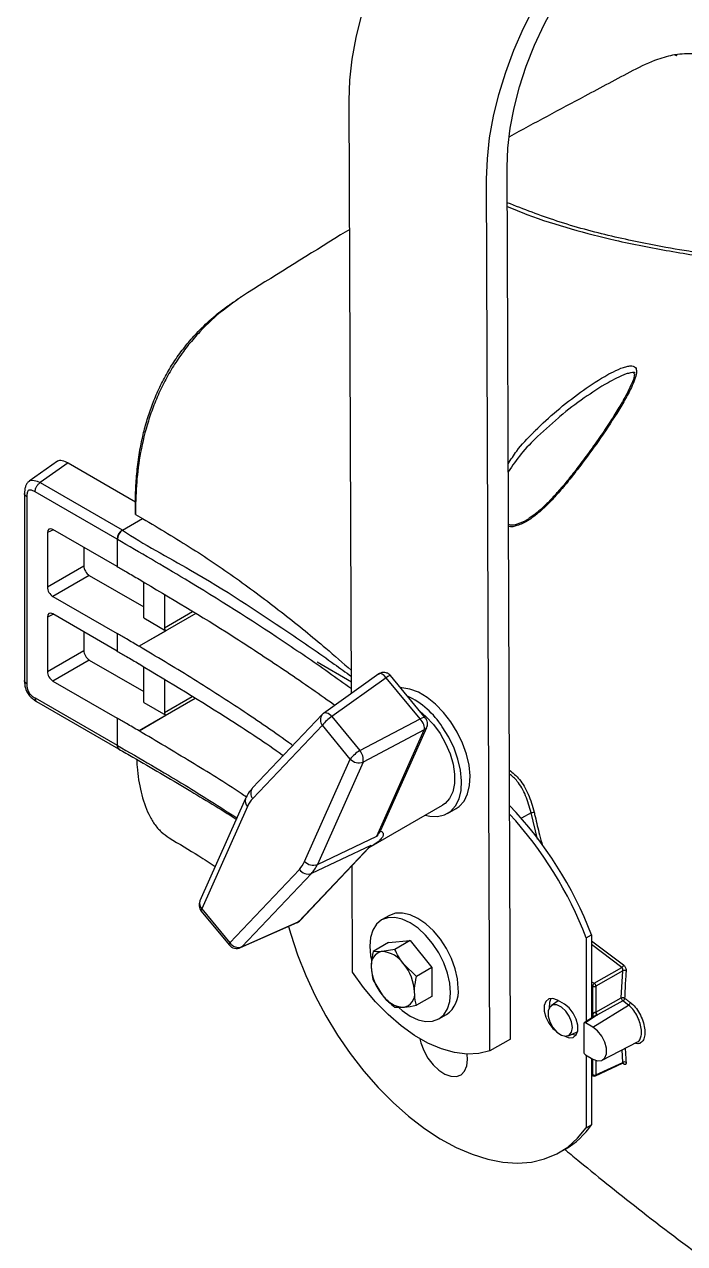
# Model space of a CAD drawing. Header units: inches. Extents: x 1.2 to 44.8, y 1.3 to 32.8.
# Drawn here: x 8.53 to 11.78, y 21.4 to 27.4 of the extents above; entities that cross this region are included whole.
import ezdxf

# ---------------------------------------------------------------- set-up
doc = ezdxf.new("R2010")
doc.units = ezdxf.units.IN
doc.header["$MEASUREMENT"] = 0
doc.layers.add('OBJECT', color=7, linetype='Continuous')

msp = doc.modelspace()

# ---------------------------------------------------------------- linework, layer by layer
at = {"layer": 'OBJECT'}
for p, q in [((11.7256, 27.2536), (11.7289, 27.2554)), ((11.7289, 27.2554), (11.737, 27.2507)), ((11.737, 27.2507), (11.7384, 27.2499)), ((10.1364, 24.1089), (10.1255, 27.0297)), ((10.9192, 22.407), (10.9032, 26.7009)), ((10.818, 22.3485), (10.802, 26.6425)), ((11.1552, 25.466), (11.0529, 25.3748)), ((8.6897, 25.2536), (8.5491, 25.1545)), ((8.7414, 25.2445), (8.6042, 25.1477)), ((8.7414, 25.2445), (9.0732, 25.053)), ((8.9824, 24.8686), (8.5785, 25.1017)), ((8.6042, 25.1477), (9.008, 24.9146)), ((8.5268, 25.0947), (8.5268, 24.172)), ((8.538, 25.0783), (8.538, 24.1572)), ((9.0731, 25.0108), (9.0729, 25.0421)), ((9.0729, 25.0239), (9.0729, 25.0421)), ((9.0731, 24.9909), (9.1081, 24.9708)), ((9.0094, 24.9138), (9.1081, 24.9708)), ((8.6691, 24.9154), (8.6391, 24.9016)), ((8.6391, 24.9016), (8.6391, 24.6337)), ((8.9824, 24.7346), (8.6661, 24.9172)), ((8.9824, 24.8686), (8.9824, 24.7346)), ((8.9838, 24.8678), (8.9824, 24.8686)), ((9.008, 24.9146), (9.0094, 24.9138)), ((8.8185, 24.8292), (8.8185, 24.7373)), ((8.6391, 24.6337), (8.8185, 24.7373)), ((8.8455, 24.6905), (8.6661, 24.5869)), ((8.8455, 24.6905), (9.1136, 24.5357)), ((9.0905, 24.6718), (9.0907, 24.6717)), ((9.1136, 24.4814), (9.1136, 24.6578)), ((8.6661, 24.5869), (8.9824, 24.4043)), ((9.2154, 24.596), (9.2154, 24.4321)), ((8.9824, 24.3181), (8.6661, 24.5006)), ((9.3695, 24.5024), (9.0905, 24.3413)), ((9.2154, 24.4321), (9.3537, 24.512)), ((8.6691, 24.4989), (8.6391, 24.485)), ((8.6391, 24.485), (8.6391, 24.2172)), ((9.1136, 24.4814), (9.2233, 24.4182)), ((8.8185, 24.4127), (8.8185, 24.3207)), ((8.9824, 24.4043), (8.9824, 24.3181)), ((9.0903, 24.3414), (9.2233, 24.4182)), ((8.6391, 24.2172), (8.8185, 24.3207)), ((9.0905, 24.3413), (9.0903, 24.3414)), ((8.8455, 24.2739), (8.6661, 24.1704)), ((8.8455, 24.2739), (9.1136, 24.1192)), ((10.1362, 24.1654), (9.9677, 24.2626)), ((9.0903, 24.2552), (9.0905, 24.2551)), ((9.1136, 24.0649), (9.1136, 24.2409)), ((10.2711, 24.205), (9.9993, 24.0111)), ((8.6661, 24.1704), (8.9824, 23.9878)), ((9.2154, 24.1784), (9.2154, 24.0156)), ((10.3081, 24.1861), (10.0404, 23.9952)), ((10.4744, 23.9846), (10.3081, 24.1861)), ((10.5012, 23.9881), (10.3285, 24.1975)), ((8.5785, 24.0869), (8.9824, 23.8538)), ((9.3677, 24.0848), (9.0907, 23.9249)), ((9.2154, 24.0156), (9.352, 24.0945)), ((8.5858, 24.0698), (8.9903, 23.8363)), ((9.1136, 24.0649), (9.2233, 24.0016)), ((8.9824, 23.9878), (8.9824, 23.8538)), ((9.0905, 23.925), (9.2233, 24.0016)), ((9.9924, 24.0051), (9.6498, 23.6438)), ((10.0404, 23.9952), (10.1781, 23.8283)), ((10.1781, 23.8283), (10.4744, 23.9846)), ((9.0907, 23.9249), (9.0905, 23.925)), ((9.9933, 23.9526), (9.6507, 23.5914)), ((10.1309, 23.7858), (9.9933, 23.9526)), ((10.4946, 23.9298), (10.1936, 23.7711)), ((10.2607, 23.4055), (10.4944, 23.9292)), ((10.2892, 23.4532), (10.5075, 23.9421)), ((10.5103, 23.9504), (10.5105, 23.9514)), ((8.9824, 23.8538), (8.9838, 23.853)), ((8.99, 23.8361), (8.9914, 23.8354)), ((9.906, 23.282), (10.1309, 23.7858)), ((10.1936, 23.7711), (9.9687, 23.2673)), ((9.6151, 23.5912), (9.3902, 23.0873)), ((9.6249, 23.5521), (9.4, 23.0483)), ((10.2242, 23.3504), (10.5855, 23.559)), ((10.6095, 23.5176), (10.6517, 23.542)), ((11.0208, 23.5214), (10.973, 23.4943)), ((11.0523, 23.3919), (11.0208, 23.5214)), ((9.8752, 22.9852), (10.2312, 23.3606)), ((10.2312, 23.3606), (9.9393, 23.2225)), ((9.9687, 23.2673), (10.2607, 23.4055)), ((9.8835, 22.9912), (10.2241, 23.3503)), ((9.5377, 22.8815), (9.8803, 23.2427)), ((10.1415, 22.7357), (10.1395, 23.2611)), ((9.9393, 23.2225), (9.5967, 22.8612)), ((9.397, 23.0374), (9.5347, 22.8706)), ((9.4, 23.0483), (9.5377, 22.8815)), ((10.3231, 23.0154), (10.2852, 22.9935)), ((9.591, 22.8573), (9.8686, 22.9806)), ((9.5967, 22.8612), (9.8746, 22.9846)), ((10.3193, 22.8824), (10.2436, 22.8387)), ((10.3193, 22.8824), (10.4258, 22.892)), ((10.4258, 22.892), (10.3501, 22.8483)), ((10.4258, 22.892), (10.5324, 22.7594)), ((11.2929, 22.9058), (11.3189, 22.9208)), ((11.2929, 22.9058), (11.2929, 22.4942)), ((11.3189, 22.9208), (11.3189, 22.5114)), ((11.3189, 22.8911), (11.4764, 22.7722)), ((10.3501, 22.8483), (10.2873, 22.838)), ((11.4679, 22.7599), (11.3189, 22.8733)), ((10.4566, 22.7157), (10.3939, 22.7765)), ((10.5324, 22.7594), (10.4566, 22.7157)), ((10.5324, 22.7594), (10.5324, 22.6174)), ((11.3324, 22.6817), (11.4679, 22.7599)), ((11.4724, 22.7438), (11.3405, 22.6676)), ((11.4648, 22.6093), (11.4724, 22.7438)), ((10.2436, 22.6967), (10.2873, 22.6249)), ((11.3189, 22.6895), (11.3324, 22.6817)), ((11.3247, 22.6679), (11.3189, 22.6712)), ((11.3247, 22.5232), (11.3247, 22.6679)), ((11.3405, 22.6676), (11.3405, 22.5399)), ((10.5324, 22.6174), (10.4566, 22.5737)), ((11.1545, 22.5961), (11.1194, 22.5706)), ((11.1852, 22.5784), (11.1516, 22.5978)), ((11.3405, 22.5399), (11.4648, 22.6093)), ((11.4728, 22.5952), (11.3485, 22.5258)), ((11.5011, 22.5745), (11.4728, 22.5952)), ((10.3501, 22.5641), (10.3939, 22.5634)), ((10.5665, 22.5063), (10.6043, 22.5282)), ((11.3445, 22.524), (11.2883, 22.4868)), ((11.3245, 22.5151), (11.3245, 22.5208)), ((11.3249, 22.4657), (11.5011, 22.5745)), ((11.2802, 22.4821), (11.2802, 22.3438)), ((11.3277, 22.5172), (11.2823, 22.4872)), ((11.3249, 22.4657), (11.2883, 22.4868)), ((10.9192, 22.407), (10.818, 22.3485)), ((11.2045, 22.4232), (11.2446, 22.4409)), ((11.2446, 22.4409), (11.2511, 22.4449)), ((11.3717, 22.3032), (11.5452, 22.3936)), ((11.4725, 22.2923), (11.4688, 22.3538)), ((10.7083, 22.3068), (10.7064, 22.3326)), ((11.2883, 22.3297), (11.3249, 22.3086)), ((11.2929, 22.327), (11.2929, 21.9704)), ((11.3189, 22.312), (11.3189, 21.9854)), ((11.3247, 22.2316), (11.3247, 22.3087)), ((11.3376, 22.2258), (11.4718, 22.2878)), ((11.3405, 22.3017), (11.3405, 22.2313)), ((11.3405, 22.2313), (11.4725, 22.2923)), ((11.4764, 22.2847), (11.472, 22.2879)), ((11.3189, 22.2349), (11.3247, 22.2316)), ((11.3189, 22.231), (11.3271, 22.2263)), ((11.2929, 21.9704), (11.3189, 21.9854)), ((11.1633, 21.8499), (11.1893, 21.8649))]:
    msp.add_line(p, q, dxfattribs=at)
at = {"layer": 'OBJECT', "flags": 128}
for points in [[(10.1255, 27.0297), (10.129, 27.1294), (10.1403, 27.2328), (10.1593, 27.339), (10.1857, 27.447), (10.2195, 27.5559), (10.2602, 27.6649), (10.3075, 27.7729), (10.3611, 27.8791), (10.4205, 27.9825), (10.4852, 28.0823), (10.5545, 28.1777), (10.628, 28.2677), (10.705, 28.3517), (10.7849, 28.4288), (10.8669, 28.4986), (10.9504, 28.5603), (11.0346, 28.6134)], [(10.802, 26.6425), (10.8056, 26.7422), (10.8169, 26.8456), (10.8358, 26.9518), (10.8623, 27.0598), (10.896, 27.1687), (10.9367, 27.2777), (10.9841, 27.3857), (11.0377, 27.4919), (11.0971, 27.5954), (11.1617, 27.6952), (11.2311, 27.7905), (11.3046, 27.8805), (11.3816, 27.9645), (11.4614, 28.0416), (11.5435, 28.1114), (11.6269, 28.1731), (11.7112, 28.2262)], [(10.9032, 26.7009), (10.9068, 26.7953), (10.9182, 26.8932), (10.9372, 26.9938), (10.9637, 27.0961), (10.9975, 27.1991), (11.0381, 27.3019), (11.0853, 27.4033), (11.1386, 27.5025), (11.1974, 27.5985), (11.2611, 27.6904), (11.3293, 27.7772), (11.4012, 27.8582), (11.4761, 27.9326), (11.5533, 27.9996), (11.632, 28.0586), (11.7116, 28.1091)], [(8.5516, 25.1553), (8.5547, 25.158), (8.568, 25.1604), (8.5888, 25.1553), (8.6042, 25.1477), (8.6042, 25.1477)], [(9.0731, 24.9909), (9.073, 24.9991), (9.073, 25.0074), (9.0729, 25.0239)], [(9.0731, 25.0108), (9.0731, 25.0009), (9.0731, 24.9909)], [(10.6262, 23.969), (10.59, 24.0156), (10.5505, 24.0563), (10.5088, 24.0897), (10.4664, 24.115), (10.4245, 24.1311), (10.3846, 24.1376), (10.3778, 24.1377)], [(10.4751, 24.0198), (10.5032, 23.9958), (10.5398, 23.9566), (10.5726, 23.9117), (10.6004, 23.8628), (10.6221, 23.8117), (10.6369, 23.7605), (10.6442, 23.7112), (10.6438, 23.6655), (10.6356, 23.6253), (10.6199, 23.5921)], [(10.0404, 23.9952), (10.0344, 24.001), (10.0283, 24.0059), (10.022, 24.0097), (10.016, 24.0123), (10.0103, 24.0136), (10.0052, 24.0134), (10.0007, 24.012), (9.9993, 24.0111)], [(10.6517, 23.542), (10.6673, 23.5528), (10.6912, 23.5795), (10.7084, 23.6144), (10.7184, 23.6562), (10.7209, 23.7037), (10.7158, 23.7553), (10.7033, 23.8094), (10.6837, 23.8642), (10.6577, 23.918), (10.6262, 23.969)], [(10.4993, 23.5092), (10.5221, 23.5041), (10.5606, 23.5025), (10.5953, 23.5107), (10.625, 23.5284), (10.6489, 23.5552), (10.6662, 23.59), (10.6762, 23.6319), (10.6787, 23.6794), (10.6736, 23.731), (10.6611, 23.785), (10.6415, 23.8398), (10.6155, 23.8936), (10.5839, 23.9446)], [(10.6199, 23.5921), (10.5974, 23.5671), (10.5855, 23.559)], [(9.397, 23.0374), (9.3965, 23.0381), (9.3964, 23.0406), (9.3976, 23.0441), (9.4, 23.0483)], [(10.6247, 22.6351), (10.6209, 22.6821), (10.6096, 22.7317), (10.5912, 22.782), (10.5665, 22.8311), (10.5363, 22.8771), (10.5019, 22.9182), (10.4646, 22.9528), (10.4258, 22.9796), (10.387, 22.9976), (10.3497, 23.0061), (10.3153, 23.0047), (10.2852, 22.9935), (10.2604, 22.973), (10.2421, 22.9439), (10.2307, 22.9073), (10.2269, 22.8647), (10.2307, 22.8177), (10.235, 22.7954)], [(10.6626, 22.657), (10.6588, 22.704), (10.6475, 22.7536), (10.6291, 22.8039), (10.6043, 22.853), (10.5742, 22.899), (10.5398, 22.94), (10.5025, 22.9747), (10.4637, 23.0015), (10.4249, 23.0195), (10.3876, 23.0279), (10.3532, 23.0266), (10.3231, 23.0154)], [(9.8269, 22.9621), (9.8378, 22.9234), (9.8711, 22.8218), (9.9111, 22.7204), (9.9575, 22.6202), (10.0099, 22.522), (10.0677, 22.427), (10.1304, 22.3358), (10.1974, 22.2494), (10.2681, 22.1686), (10.3419, 22.0942), (10.4179, 22.0268), (10.4956, 21.9671), (10.5741, 21.9157), (10.6528, 21.873), (10.7309, 21.8394), (10.8077, 21.8152), (10.8824, 21.8008), (10.9544, 21.7962), (11.0229, 21.8014), (11.0873, 21.8164), (11.1471, 21.8411), (11.2016, 21.8752), (11.2503, 21.9184), (11.2929, 21.9704)], [(9.8805, 22.9883), (9.8796, 22.9875), (9.8746, 22.9846)], [(9.8835, 22.9912), (9.8811, 22.9889), (9.8752, 22.9852)], [(9.5347, 22.8706), (9.5342, 22.8713), (9.5341, 22.8738), (9.5353, 22.8772), (9.5377, 22.8815)], [(9.5967, 22.8612), (9.5923, 22.8579), (9.591, 22.8573)], [(10.818, 22.3485), (10.7639, 22.3353), (10.7055, 22.3326), (10.6436, 22.3404), (10.5793, 22.3586), (10.5134, 22.3869), (10.4471, 22.4249), (10.3811, 22.472), (10.3167, 22.5276), (10.2546, 22.5907), (10.1959, 22.6604), (10.1415, 22.7357)], [(10.3716, 22.5602), (10.387, 22.547), (10.4258, 22.5202), (10.4646, 22.5022), (10.5019, 22.4938), (10.5363, 22.4951), (10.5665, 22.5063), (10.5912, 22.5268), (10.6096, 22.5559), (10.6209, 22.5925), (10.6247, 22.6351)], [(11.1516, 22.5978), (11.1285, 22.6064), (11.1081, 22.6046), (11.093, 22.5925), (11.085, 22.5717), (11.085, 22.5445), (11.093, 22.5144), (11.1081, 22.4849), (11.1285, 22.4596), (11.139, 22.4502)], [(11.1186, 22.6069), (11.111, 22.5867), (11.1108, 22.5608)], [(11.1876, 22.4208), (11.2083, 22.4135), (11.2287, 22.4153), (11.2438, 22.4274), (11.2518, 22.4482), (11.2518, 22.4754), (11.2438, 22.5055), (11.2287, 22.535), (11.2083, 22.5603), (11.1852, 22.5784)], [(11.2249, 22.4636), (11.2208, 22.4911), (11.2092, 22.5196), (11.1915, 22.5452), (11.1702, 22.5645), (11.1481, 22.5749), (11.1283, 22.5749), (11.1134, 22.5646), (11.1053, 22.5454), (11.1053, 22.5198), (11.1134, 22.4913), (11.1283, 22.4638), (11.1481, 22.441), (11.1702, 22.4259), (11.1915, 22.4206), (11.2092, 22.4258), (11.2208, 22.4408), (11.2249, 22.4636)], [(11.3249, 22.3086), (11.3481, 22.2999), (11.3686, 22.3017), (11.3838, 22.3139), (11.3918, 22.3348), (11.3918, 22.3621), (11.3838, 22.3924), (11.3686, 22.4221), (11.3481, 22.4475), (11.3249, 22.4657)], [(10.4738, 22.4084), (10.4786, 22.3888), (10.4929, 22.3503), (10.5134, 22.3134), (10.5386, 22.2804), (10.567, 22.2533), (10.5967, 22.234), (10.6261, 22.2235), (10.6531, 22.2226), (10.6761, 22.2313), (10.6936, 22.249), (10.7046, 22.2747), (10.7083, 22.3068)], [(11.2232, 22.4314), (11.2343, 22.4285), (11.2442, 22.428)]]:
    msp.add_lwpolyline(points, dxfattribs=at)
at = {"layer": 'OBJECT'}
for centre, radius, start, end in [((9.0417, 24.8657), 0.0594, 124.52794, 177.20444), ((9.043, 24.865), 0.0593, 124.53496, 177.27272), ((10.2355, 23.7227), 0.4131, 32.49262, 64.69582), ((10.0241, 23.9794), 0.0408, 140.96962, 220.96245), ((10.0271, 23.9721), 0.0478, 125.50343, 136.51821), ((10.1282, 23.8506), 0.1692, 121.2862, 142.91243), ((10.4836, 23.9531), 0.0263, 294.27031, 335.12896), ((10.4783, 23.9585), 0.033, 299.77639, 345.80855), ((9.0008, 23.8515), 0.0185, 173.02155, 235.06729), ((9.0021, 23.8507), 0.0185, 172.98868, 235.20313), ((10.2659, 23.6837), 0.1692, 121.2862, 142.91243), ((10.173, 23.8245), 0.0572, 222.59699, 291.1188), ((10.1243, 23.783), 0.0704, 350.33294, 40.1494), ((9.6815, 23.6181), 0.0408, 140.96962, 220.96245), ((9.649, 23.579), 0.036, 160.16036, 228.15881), ((9.5205, 22.2265), 1.9277, 21.1095, 43.66721), ((9.4882, 22.2081), 1.9349, 21.13651, 42.48282), ((10.9455, 23.8787), 0.3651, 281.88942, 284.33654), ((9.9225, 23.2696), 0.0501, 212.51023, 289.61828), ((9.9481, 23.3207), 0.0572, 222.59699, 291.1188), ((9.4339, 23.0678), 0.0478, 155.94447, 219.53072), ((9.4241, 23.0751), 0.036, 160.19136, 228.15693), ((9.5799, 22.9084), 0.0501, 212.51023, 289.61828), ((9.5715, 22.901), 0.0478, 219.53072, 293.94621), ((10.2994, 22.7729), 0.0663, 100.54678, 189.25188), ((10.2791, 22.7007), 0.1375, 33.43491, 86.57046), ((10.4651, 22.7729), 0.2313, 182.63929, 219.77207), ((10.2161, 22.6286), 0.2313, 2.63929, 39.77207), ((11.46, 22.7744), 0.0165, 298.3251, 352.27197), ((11.4791, 22.7261), 0.0189, 58.12189, 110.53621), ((10.3817, 22.6285), 0.0663, 280.54678, 9.25188), ((10.5248, 22.6417), 0.1387, 305.01333, 6.29885), ((11.3424, 22.667), 0.0178, 124.46664, 177.26576), ((11.3328, 22.6837), 0.0178, 242.73836, 295.52952), ((11.3211, 22.6658), 0.0195, 5.44584, 54.55416), ((10.4021, 22.7007), 0.1375, 213.43491, 266.57046), ((11.4721, 22.5928), 0.018, 58.33576, 113.69877), ((11.4839, 22.6107), 0.0192, 184.36387, 234.45627), ((11.4653, 22.6096), 0.0163, 297.55726, 354.74974), ((11.4935, 22.589), 0.0164, 297.73424, 354.78088), ((11.3223, 22.5157), 0.00567, 4.68493, 66.22029), ((11.3212, 22.5174), 0.00675, 356.83948, 59.02832), ((11.3637, 22.5403), 0.0252, 183.19831, 220.50874), ((11.3596, 22.5413), 0.0192, 184.36387, 234.45627), ((11.4808, 22.2785), 0.0161, 59.0271, 121.1496), ((11.4707, 22.2844), 0.00578, 2.70388, 53.11797), ((11.3328, 22.2474), 0.0178, 242.73836, 295.52952), ((11.3303, 22.231), 0.00569, 173.88802, 234.7998), ((11.3328, 22.2363), 0.0115, 240.00269, 294.8105), ((11.3347, 22.2308), 0.00577, 299.96214, 4.97746), ((10.9851, 22.2145), 0.4048, 300.28524, 325.52993)]:
    msp.add_arc(centre, radius, start, end, dxfattribs=at)
for centre, major_axis, ratio, start_param, end_param in [((8.6662, 24.8858), (-0.0192, 0.0332), 0.575802, 5.499237, 7.067295), ((8.8456, 24.7217), (-0.0191, 0.0331), 0.578965, 0.786849, 2.354907), ((8.6662, 24.6181), (-0.0191, 0.0331), 0.578965, 0.786849, 2.354907), ((8.6662, 24.4693), (-0.0192, 0.0332), 0.575802, 5.499237, 7.067295), ((9.2235, 24.4274), (-0.00574, 0.00994), 0.578965, 0.786849, 2.330416), ((8.8456, 24.3052), (-0.0191, 0.0331), 0.578965, 0.786849, 2.354907), ((8.6662, 24.2016), (-0.0191, 0.0331), 0.578965, 0.786849, 2.354907), ((10.2948, 24.1631), (-0.0223, 0.0427), 0.487305, 0.067912, 0.181936), ((10.2948, 24.1631), (-0.0223, 0.0427), 0.487305, 5.013182, 6.351098), ((10.2948, 24.1631), (0.0336, 0.0345), 0.16158, 6.265605, 7.288881), ((9.2235, 24.0109), (-0.00574, 0.00994), 0.578965, 0.786849, 2.330416), ((10.4611, 23.9616), (0.0404, 0.0262), 0.289085, 0.034268, 1.05672), ((10.4611, 23.9616), (-0.0284, 0.039), 0.517161, 3.486378, 4.938317), ((10.4901, 23.9271), (0.00438, 0.00371), 0.357949, 5.644044, 5.850167), ((9.8445, 23.3213), (-0.1681, 0.2905), 0.576178, 0.168569, 0.394907), ((9.6865, 23.5128), (-0.1681, 0.2905), 0.576178, 3.310162, 3.536499), ((9.7203, 23.5324), (-0.1885, 0.3338), 0.57445, 3.316383, 3.542721), ((9.8451, 23.0225), (-0.0264, 0.0403), 0.652617, 3.034932, 3.265547), ((9.8708, 22.9831), (0.00488, 0.0031), 0.176678, 5.464342, 5.670466), ((11.3408, 22.5114), (-0.0115, 0.0199), 0.576679, 0.655497, 0.78487), ((11.3328, 22.5448), (0.0115, 0.0007), 0.615996, 5.193262, 5.405355), ((11.3331, 22.5356), (0.023, 0.0007), 0.597073, 5.214622, 5.426715), ((11.2883, 22.4774), (-0.00575, 0.00996), 0.576679, 5.498477, 7.068056), ((11.2883, 22.3391), (-0.00574, 0.00994), 0.578085, 0.786089, 2.355667)]:
    msp.add_ellipse(centre, major_axis=major_axis, ratio=ratio, start_param=start_param, end_param=end_param, dxfattribs=at)
for points, knots in [([(11.7286, 27.2546), (11.7006, 27.248), (11.6332, 27.2323), (11.5234, 27.1784), (11.4037, 27.1136), (11.2009, 27.0061), (11.0381, 26.918), (10.9146, 26.8511)], [0, 0, 0, 0, 0.106881, 0.256525, 0.40107, 0.545619, 1, 1, 1, 1]), ([(11.9119, 27.2286), (11.9078, 27.2318), (11.8826, 27.251), (11.8214, 27.2634), (11.7606, 27.2577), (11.7295, 27.2547)], [0, 0, 0, 0, 0.087771, 0.533088, 1, 1, 1, 1]), ([(13.8409, 25.773), (13.7249, 25.8235), (13.4842, 25.9283), (13.1244, 26.0453), (12.76, 26.1373), (12.4011, 26.1992), (12.0439, 26.2489), (11.7176, 26.2973), (11.4189, 26.3581), (11.1588, 26.427), (10.9853, 26.4942), (10.9039, 26.5258)], [0, 0, 0, 0, 0.114686, 0.237895, 0.360985, 0.485949, 0.610972, 0.735981, 0.827527, 0.919039, 1, 1, 1, 1]), ([(10.904, 26.5075), (10.9362, 26.4943), (11.0422, 26.4505), (11.2194, 26.3955), (11.454, 26.3345), (11.7035, 26.2864), (11.9685, 26.2462), (12.2324, 26.2099), (12.4976, 26.1688), (12.7652, 26.1179), (13.0361, 26.0527), (13.3107, 25.9683), (13.573, 25.8727), (13.7445, 25.7961), (13.8226, 25.7612)], [0, 0, 0, 0, 0.032121, 0.105738, 0.179369, 0.272284, 0.365247, 0.458214, 0.55111, 0.644013, 0.736863, 0.829612, 0.922425, 1, 1, 1, 1]), ([(10.1279, 26.3947), (10.113, 26.3856), (9.9449, 26.282), (9.7775, 26.1775), (9.6248, 26.0821)], [0, 0, 0, 0, 0.088181, 1, 1, 1, 1]), ([(9.6248, 26.0821), (9.5849, 26.0555), (9.5047, 26.0018), (9.4072, 25.9117), (9.3341, 25.8278), (9.283, 25.7588), (9.2369, 25.6851), (9.1967, 25.6082), (9.163, 25.5296), (9.1265, 25.4248), (9.0958, 25.2965), (9.0763, 25.1491), (9.0742, 25.0569), (9.0731, 25.0108)], [0, 0, 0, 0, 0.124274, 0.250045, 0.313348, 0.377227, 0.440503, 0.50388, 0.567499, 0.630307, 0.755197, 0.877835, 1, 1, 1, 1]), ([(9.5939, 26.0622), (9.5897, 26.0596), (9.5814, 26.0544), (9.5731, 26.0492), (9.569, 26.0466)], [0, 0, 0, 0, 0.499992, 1, 1, 1, 1]), ([(9.0729, 25.0421), (9.0733, 25.0721), (9.0742, 25.1319), (9.0822, 25.2248), (9.0951, 25.3122), (9.1125, 25.3935), (9.1331, 25.468), (9.1593, 25.5429), (9.1913, 25.6172), (9.2292, 25.6896), (9.2727, 25.759), (9.3211, 25.8238), (9.3787, 25.8898), (9.4461, 25.9544), (9.512, 26.0081), (9.5535, 26.0354), (9.5691, 26.0456)], [0, 0, 0, 0, 0.086407, 0.172087, 0.257517, 0.322345, 0.387133, 0.451669, 0.516666, 0.581152, 0.645427, 0.710442, 0.775143, 0.860305, 0.947758, 1, 1, 1, 1]), ([(11.0324, 25.3946), (11.0355, 25.3977), (11.0722, 25.4346), (11.1469, 25.5029), (11.2603, 25.5923), (11.3549, 25.6558), (11.4275, 25.6953), (11.4665, 25.7127), (11.4978, 25.7214), (11.5173, 25.7231), (11.5314, 25.7186), (11.5402, 25.7074), (11.5411, 25.6856), (11.5319, 25.654), (11.5121, 25.6089), (11.4823, 25.5538), (11.4294, 25.4662), (11.3587, 25.3593), (11.2809, 25.2531), (11.2185, 25.1728), (11.1698, 25.1132), (11.1186, 25.0559), (11.0646, 25.0034), (11.0079, 24.9593), (10.9557, 24.9358), (10.9222, 24.9275), (10.9103, 24.9313), (10.9098, 24.9315)], [0, 0, 0, 0, 0.007542, 0.089563, 0.172197, 0.250566, 0.276802, 0.306165, 0.318461, 0.330881, 0.341813, 0.353901, 0.374667, 0.40575, 0.437633, 0.488306, 0.539409, 0.643726, 0.729289, 0.772856, 0.816812, 0.856642, 0.897337, 0.938084, 0.972079, 0.998979, 1, 1, 1, 1]), ([(11.5249, 25.6873), (11.5256, 25.6871), (11.5277, 25.6866), (11.5264, 25.6871), (11.5294, 25.6841), (11.5303, 25.679), (11.5286, 25.6646), (11.5201, 25.6427), (11.5059, 25.6117), (11.4849, 25.5699), (11.4526, 25.5146), (11.4103, 25.4468), (11.3588, 25.3696), (11.3028, 25.2915), (11.2496, 25.2198), (11.2007, 25.1577), (11.1543, 25.103), (11.1109, 25.0557), (11.0706, 25.0168), (11.0376, 24.989), (11.0176, 24.9764), (11.0105, 24.9719)], [0, 0, 0, 0, 0.005043, 0.01461, 0.031952, 0.050562, 0.080971, 0.112806, 0.15393, 0.214985, 0.291837, 0.380864, 0.48576, 0.591392, 0.678153, 0.753006, 0.820537, 0.880787, 0.931248, 0.975585, 1, 1, 1, 1]), ([(11.5333, 25.6882), (11.5326, 25.6885), (11.5311, 25.6892), (11.5246, 25.6898), (11.5174, 25.6894), (11.5044, 25.687), (11.48, 25.68), (11.4427, 25.6631), (11.372, 25.6249), (11.2783, 25.5623), (11.1974, 25.5037), (11.1579, 25.4684), (11.1552, 25.466)], [0, 0, 0, 0, 0.0086592, 0.0171644, 0.0555245, 0.0627843, 0.1090306, 0.2223043, 0.3249489, 0.6340676, 0.9748657, 1, 1, 1, 1]), ([(10.9087, 25.2403), (10.922, 25.2615), (10.9569, 25.3172), (11.0035, 25.365), (11.0324, 25.3946)], [0, 0, 0, 0, 0.380451, 1, 1, 1, 1]), ([(11.0529, 25.3748), (11.0247, 25.3469), (10.9705, 25.2932), (10.9288, 25.2309), (10.9088, 25.201)], [0, 0, 0, 0, 0.520213, 1, 1, 1, 1]), ([(8.6891, 25.2527), (8.6896, 25.2533), (8.6926, 25.2561), (8.7003, 25.2578), (8.7169, 25.2571), (8.7313, 25.2497), (8.7414, 25.2445)], [0, 0, 0, 0, 0.047136, 0.257013, 0.479422, 1, 1, 1, 1]), ([(8.5516, 25.1553), (8.5498, 25.1543), (8.5433, 25.1507), (8.5362, 25.1401), (8.53, 25.1255), (8.5271, 25.11), (8.527, 25.0994), (8.527, 25.0943)], [0, 0, 0, 0, 0.083124, 0.301489, 0.509562, 0.764463, 1, 1, 1, 1]), ([(8.5785, 25.1017), (8.5747, 25.1038), (8.5664, 25.1083), (8.5557, 25.1116), (8.5474, 25.1106), (8.5425, 25.1058), (8.5386, 25.0954), (8.5382, 25.0851), (8.538, 25.0783)], [0, 0, 0, 0, 0.172101, 0.372363, 0.483949, 0.595481, 0.733863, 1, 1, 1, 1]), ([(8.538, 25.0783), (8.535, 25.0805), (8.5292, 25.0849), (8.526, 25.0909), (8.5269, 25.094), (8.527, 25.0942)], [0, 0, 0, 0, 0.474568, 0.949135, 1, 1, 1, 1]), ([(9.1081, 24.9708), (9.1906, 24.9217), (9.3557, 24.8234), (9.5866, 24.6659), (9.8048, 24.5019), (9.9867, 24.3536), (10.0943, 24.2595), (10.1359, 24.2231)], [0, 0, 0, 0, 0.215974, 0.431947, 0.647909, 0.863849, 1, 1, 1, 1]), ([(10.9098, 24.9423), (10.9122, 24.9414), (10.9251, 24.9367), (10.9586, 24.9449), (10.9909, 24.9573), (11.0085, 24.9704), (11.0104, 24.9719)], [0, 0, 0, 0, 0.085817, 0.460088, 0.939255, 1, 1, 1, 1]), ([(10.1363, 24.1312), (10.099, 24.1581), (9.9878, 24.2383), (9.7204, 24.4213), (9.3741, 24.6408), (9.0957, 24.8027), (8.9838, 24.8678)], [0, 0, 0, 0, 0.103901, 0.310102, 0.722712, 1, 1, 1, 1]), ([(9.0094, 24.9138), (9.0094, 24.9138), (9.1118, 24.8429), (9.4076, 24.6902), (9.7465, 24.4647), (10.0062, 24.2876), (10.1082, 24.2135), (10.136, 24.1933)], [0, 0, 0, 0, 0.000001, 0.284627, 0.708534, 0.92035, 1, 1, 1, 1]), ([(8.9824, 24.7346), (8.9978, 24.7257), (9.034, 24.7048), (9.0699, 24.6838), (9.0905, 24.6718)], [0, 0, 0, 0, 0.427493, 1, 1, 1, 1]), ([(9.0907, 24.6717), (9.2449, 24.5801), (9.4889, 24.4352), (9.8028, 24.2276), (9.971, 24.1127), (10.0525, 24.0526), (10.055, 24.0508)], [0, 0, 0, 0, 0.458067, 0.724661, 0.991514, 1, 1, 1, 1]), ([(9.0903, 24.3414), (9.0698, 24.3535), (9.0339, 24.3745), (8.9978, 24.3954), (8.9824, 24.4043)], [0, 0, 0, 0, 0.5724755, 1, 1, 1, 1]), ([(9.8475, 23.8522), (9.8453, 23.8539), (9.7632, 23.9146), (9.5969, 24.0272), (9.3468, 24.1888), (9.176, 24.2905), (9.0905, 24.3413)], [0, 0, 0, 0, 0.009294, 0.351012, 0.675354, 1, 1, 1, 1]), ([(8.9824, 24.3181), (8.9978, 24.3091), (9.0339, 24.2883), (9.0698, 24.2673), (9.0903, 24.2552)], [0, 0, 0, 0, 0.427525, 1, 1, 1, 1]), ([(9.0905, 24.2551), (9.2435, 24.1629), (9.4857, 24.017), (9.7173, 23.8638), (9.7995, 23.8049), (9.8013, 23.8036)], [0, 0, 0, 0, 0.626549, 0.991674, 1, 1, 1, 1]), ([(10.328, 24.197), (10.3259, 24.1996), (10.3206, 24.2061), (10.308, 24.2119), (10.2931, 24.2137), (10.2798, 24.2103), (10.2718, 24.2061), (10.2689, 24.2032), (10.2686, 24.2029)], [0, 0, 0, 0, 0.149364, 0.374094, 0.603524, 0.812605, 0.98427, 1, 1, 1, 1]), ([(8.538, 24.1572), (8.535, 24.1593), (8.5292, 24.1637), (8.526, 24.1696), (8.5269, 24.1726), (8.5269, 24.1728)], [0, 0, 0, 0, 0.483489, 0.966978, 1, 1, 1, 1]), ([(8.527, 24.1723), (8.5272, 24.1654), (8.5274, 24.1516), (8.5324, 24.1285), (8.5431, 24.1062), (8.5589, 24.0887), (8.5739, 24.0768), (8.5827, 24.0718), (8.586, 24.0699)], [0, 0, 0, 0, 0.178991, 0.359553, 0.54747, 0.727352, 0.895971, 1, 1, 1, 1]), ([(8.538, 24.1572), (8.5381, 24.1526), (8.5384, 24.1429), (8.5409, 24.1291), (8.5458, 24.1167), (8.5524, 24.1072), (8.5635, 24.0964), (8.5725, 24.0907), (8.5785, 24.0869)], [0, 0, 0, 0, 0.172101, 0.372363, 0.483949, 0.595481, 0.733863, 1, 1, 1, 1]), ([(8.5785, 24.0869), (8.5789, 24.0833), (8.5798, 24.076), (8.5833, 24.0703), (8.5863, 24.0696), (8.5865, 24.0696)], [0, 0, 0, 0, 0.483439, 0.966879, 1, 1, 1, 1]), ([(9.0905, 23.925), (9.0699, 23.937), (9.034, 23.958), (8.9978, 23.9789), (8.9824, 23.9878)], [0, 0, 0, 0, 0.572507, 1, 1, 1, 1]), ([(10.5104, 23.9511), (10.511, 23.9564), (10.5119, 23.9661), (10.5078, 23.979), (10.5031, 23.9853), (10.5011, 23.988)], [0, 0, 0, 0, 0.399394, 0.742025, 1, 1, 1, 1]), ([(9.6193, 23.5988), (9.6109, 23.6045), (9.5227, 23.664), (9.3466, 23.7729), (9.176, 23.8742), (9.0907, 23.9249)], [0, 0, 0, 0, 0.049985, 0.524828, 1, 1, 1, 1]), ([(8.9838, 23.853), (9.0961, 23.7883), (9.2978, 23.6721), (9.4883, 23.5501), (9.5726, 23.4961)], [0, 0, 0, 0, 0.557089, 1, 1, 1, 1]), ([(8.9914, 23.8354), (9.0145, 23.8221), (9.1285, 23.7565), (9.322, 23.6421), (9.492, 23.5397), (9.5705, 23.4893), (9.5715, 23.4887)], [0, 0, 0, 0, 0.1169257, 0.5769732, 0.9947806, 1, 1, 1, 1]), ([(9.0794, 23.7845), (9.0798, 23.7723), (9.0818, 23.7152), (9.0983, 23.6214), (9.1285, 23.5281), (9.165, 23.466), (9.1982, 23.426), (9.2256, 23.4073), (9.2392, 23.398)], [0, 0, 0, 0, 0.0707808, 0.3332209, 0.5974477, 0.7315642, 0.8668229, 1, 1, 1, 1]), ([(10.9143, 23.7319), (10.9312, 23.7181), (10.9664, 23.6895), (11.01, 23.6149), (11.0273, 23.5549), (11.0359, 23.5249)], [0, 0, 0, 0, 0.318059, 0.659171, 1, 1, 1, 1]), ([(11.0208, 23.5214), (11.0127, 23.5502), (10.9967, 23.6078), (10.9581, 23.6764), (10.9276, 23.702), (10.9144, 23.7131)], [0, 0, 0, 0, 0.360748, 0.721544, 1, 1, 1, 1]), ([(9.6498, 23.6438), (9.6463, 23.6399), (9.6342, 23.6263), (9.623, 23.6082), (9.6162, 23.5935), (9.6151, 23.5912)], [0, 0, 0, 0, 0.251746, 0.878159, 1, 1, 1, 1]), ([(11.0359, 23.5249), (11.0377, 23.5175), (11.0463, 23.4802), (11.0587, 23.4248), (11.0719, 23.3775), (11.0768, 23.3596)], [0, 0, 0, 0, 0.134823, 0.674127, 1, 1, 1, 1]), ([(10.2788, 23.4336), (10.2831, 23.431), (10.2898, 23.4269), (10.2939, 23.4172), (10.2923, 23.4059), (10.282, 23.3919), (10.2612, 23.3732), (10.2405, 23.3599), (10.225, 23.3509), (10.2242, 23.3504)], [0, 0, 0, 0, 0.1904569, 0.2931936, 0.4466012, 0.600717, 0.7079219, 0.9855305, 1, 1, 1, 1]), ([(10.2788, 23.4336), (10.273, 23.4242), (10.2672, 23.4146), (10.2608, 23.4057), (10.2607, 23.4055)], [0, 0, 0, 0, 0.982724, 1, 1, 1, 1]), ([(10.2878, 23.4536), (10.2865, 23.4493), (10.2845, 23.4424), (10.2803, 23.436), (10.2788, 23.4336)], [0, 0, 0, 0, 0.632483, 1, 1, 1, 1]), ([(9.239, 23.3976), (9.288, 23.3685), (9.3648, 23.3229), (9.4391, 23.2744), (9.4659, 23.2569)], [0, 0, 0, 0, 0.639139, 1, 1, 1, 1]), ([(10.2312, 23.3606), (10.2312, 23.3606), (10.2292, 23.3567), (10.2267, 23.3535), (10.2242, 23.3504)], [0, 0, 0, 0, 0.0172764, 1, 1, 1, 1]), ([(9.8682, 22.9808), (9.8692, 22.9812), (9.8739, 22.9825), (9.8776, 22.9858), (9.8805, 22.9882)], [0, 0, 0, 0, 0.2267697, 1, 1, 1, 1]), ([(9.8805, 22.9882), (9.8807, 22.9885), (9.8818, 22.9894), (9.8828, 22.9904), (9.8835, 22.9912)], [0, 0, 0, 0, 0.22275, 1, 1, 1, 1]), ([(10.2436, 22.8387), (10.2396, 22.8182), (10.2346, 22.7919), (10.2341, 22.7676), (10.234, 22.7622)], [0, 0, 0, 0, 0.778131, 1, 1, 1, 1]), ([(10.2873, 22.838), (10.2861, 22.8379), (10.2682, 22.8364), (10.2554, 22.8376), (10.2436, 22.8387)], [0, 0, 0, 0, 0.0702006, 1, 1, 1, 1]), ([(10.3939, 22.7765), (10.3926, 22.7781), (10.3747, 22.8005), (10.362, 22.8253), (10.3501, 22.8483)], [0, 0, 0, 0, 0.070201, 1, 1, 1, 1]), ([(10.234, 22.7622), (10.2353, 22.7436), (10.2368, 22.7205), (10.2424, 22.7006), (10.2436, 22.6967)], [0, 0, 0, 0, 0.801725, 1, 1, 1, 1]), ([(11.4724, 22.7438), (11.4725, 22.7446), (11.4728, 22.7466), (11.4726, 22.7503), (11.4717, 22.7542), (11.47, 22.7577), (11.4686, 22.7592), (11.4679, 22.7599)], [0, 0, 0, 0, 0.14066, 0.360228, 0.576951, 0.789702, 1, 1, 1, 1]), ([(11.4764, 22.7722), (11.478, 22.7708), (11.4812, 22.768), (11.4851, 22.7615), (11.488, 22.7542), (11.4892, 22.7474), (11.4891, 22.7436), (11.4891, 22.7422)], [0, 0, 0, 0, 0.213821, 0.427447, 0.642845, 0.860277, 1, 1, 1, 1]), ([(10.4471, 22.6392), (10.4472, 22.6446), (10.4477, 22.6689), (10.4527, 22.6952), (10.4566, 22.7157)], [0, 0, 0, 0, 0.221869, 1, 1, 1, 1]), ([(11.4891, 22.7422), (11.4886, 22.7357), (11.4861, 22.7033), (11.4834, 22.6585), (11.482, 22.6206), (11.4815, 22.6081)], [0, 0, 0, 0, 0.143822, 0.719167, 1, 1, 1, 1]), ([(10.4566, 22.5737), (10.4555, 22.5776), (10.4499, 22.5975), (10.4484, 22.6206), (10.4471, 22.6392)], [0, 0, 0, 0, 0.198275, 1, 1, 1, 1]), ([(10.2873, 22.6249), (10.2886, 22.6233), (10.3067, 22.601), (10.3292, 22.5819), (10.3501, 22.5641)], [0, 0, 0, 0, 0.070201, 1, 1, 1, 1]), ([(11.4815, 22.6081), (11.4863, 22.6046), (11.4957, 22.5978), (11.5051, 22.5909), (11.5098, 22.5875)], [0, 0, 0, 0, 0.5063531, 1, 1, 1, 1]), ([(11.5098, 22.5875), (11.518, 22.5804), (11.5344, 22.5663), (11.556, 22.5337), (11.5721, 22.4971), (11.5811, 22.46), (11.5821, 22.427), (11.5752, 22.4014), (11.5609, 22.3868), (11.546, 22.3822), (11.5357, 22.3864), (11.5333, 22.3874)], [0, 0, 0, 0, 0.12172, 0.24337, 0.364754, 0.485238, 0.604663, 0.723571, 0.842873, 0.963216, 1, 1, 1, 1]), ([(10.3939, 22.5634), (10.3951, 22.5635), (10.4133, 22.5652), (10.4357, 22.5696), (10.4566, 22.5737)], [0, 0, 0, 0, 0.070201, 1, 1, 1, 1]), ([(11.3385, 22.5389), (11.3384, 22.5389), (11.3373, 22.5385), (11.335, 22.5378), (11.3319, 22.5368), (11.33, 22.5357), (11.328, 22.5341), (11.3262, 22.5314), (11.3251, 22.5274), (11.3248, 22.5244), (11.3247, 22.5232)], [0, 0, 0, 0, 0.014906, 0.13377, 0.247814, 0.364795, 0.388639, 0.589073, 0.835789, 1, 1, 1, 1]), ([(11.3445, 22.524), (11.3443, 22.5239), (11.3425, 22.523), (11.3391, 22.5216), (11.3344, 22.52), (11.3311, 22.5189), (11.3289, 22.5179), (11.3282, 22.5175), (11.3277, 22.5172)], [0, 0, 0, 0, 0.042208, 0.360757, 0.615402, 0.838542, 0.904802, 1, 1, 1, 1]), ([(11.5451, 22.3938), (11.5453, 22.3939), (11.5513, 22.3948), (11.5588, 22.4066), (11.5653, 22.4286), (11.5643, 22.4588), (11.5564, 22.4923), (11.5421, 22.5255), (11.523, 22.5552), (11.5084, 22.5681), (11.5011, 22.5745)], [0, 0, 0, 0, 0.00552, 0.146295, 0.286632, 0.427586, 0.569778, 0.712998, 0.856481, 1, 1, 1, 1]), ([(11.4844, 22.3619), (11.485, 22.3504), (11.4862, 22.327), (11.4881, 22.304), (11.4891, 22.2924)], [0, 0, 0, 0, 0.4928574, 1, 1, 1, 1]), ([(11.4717, 22.288), (11.4719, 22.288), (11.4725, 22.2882), (11.4729, 22.2897), (11.4726, 22.2914), (11.4725, 22.2923)], [0, 0, 0, 0, 0.18335, 0.592104, 1, 1, 1, 1]), ([(11.4718, 22.2878), (11.4718, 22.2879), (11.4727, 22.2885), (11.4749, 22.2884), (11.4752, 22.2884), (11.4753, 22.2883)], [0, 0, 0, 0, 0.028445, 0.634158, 1, 1, 1, 1]), ([(11.4891, 22.2924), (11.4891, 22.2904), (11.4891, 22.2866), (11.4871, 22.283), (11.4838, 22.2816), (11.48, 22.2824), (11.4774, 22.2841), (11.4764, 22.2847)], [0, 0, 0, 0, 0.217736, 0.435589, 0.654016, 0.871337, 1, 1, 1, 1]), ([(11.1864, 21.8643), (11.1885, 21.8626), (11.2129, 21.8421), (11.3379, 21.739), (11.5781, 21.5461), (11.9177, 21.2906), (12.1825, 21.1043), (12.3524, 20.9895), (12.4162, 20.9469), (12.4546, 20.9217), (12.4666, 20.9139)], [0, 0, 0, 0, 0.005271, 0.062096, 0.314518, 0.594363, 0.858395, 0.915424, 0.973466, 1, 1, 1, 1])]:
    msp.add_open_spline(points, degree=3, knots=knots, dxfattribs=at)
for points in [[(11.7384, 27.2499), (11.7352, 27.2515), (11.7319, 27.253), (11.7286, 27.2546)], [(8.5785, 25.1017), (8.5789, 25.1059), (8.5797, 25.1143), (8.5855, 25.1278), (8.5939, 25.1399), (8.6008, 25.1451), (8.6042, 25.1477)]]:
    msp.add_open_spline(points, degree=3, dxfattribs=at)

doc.saveas('drawing.dxf')
